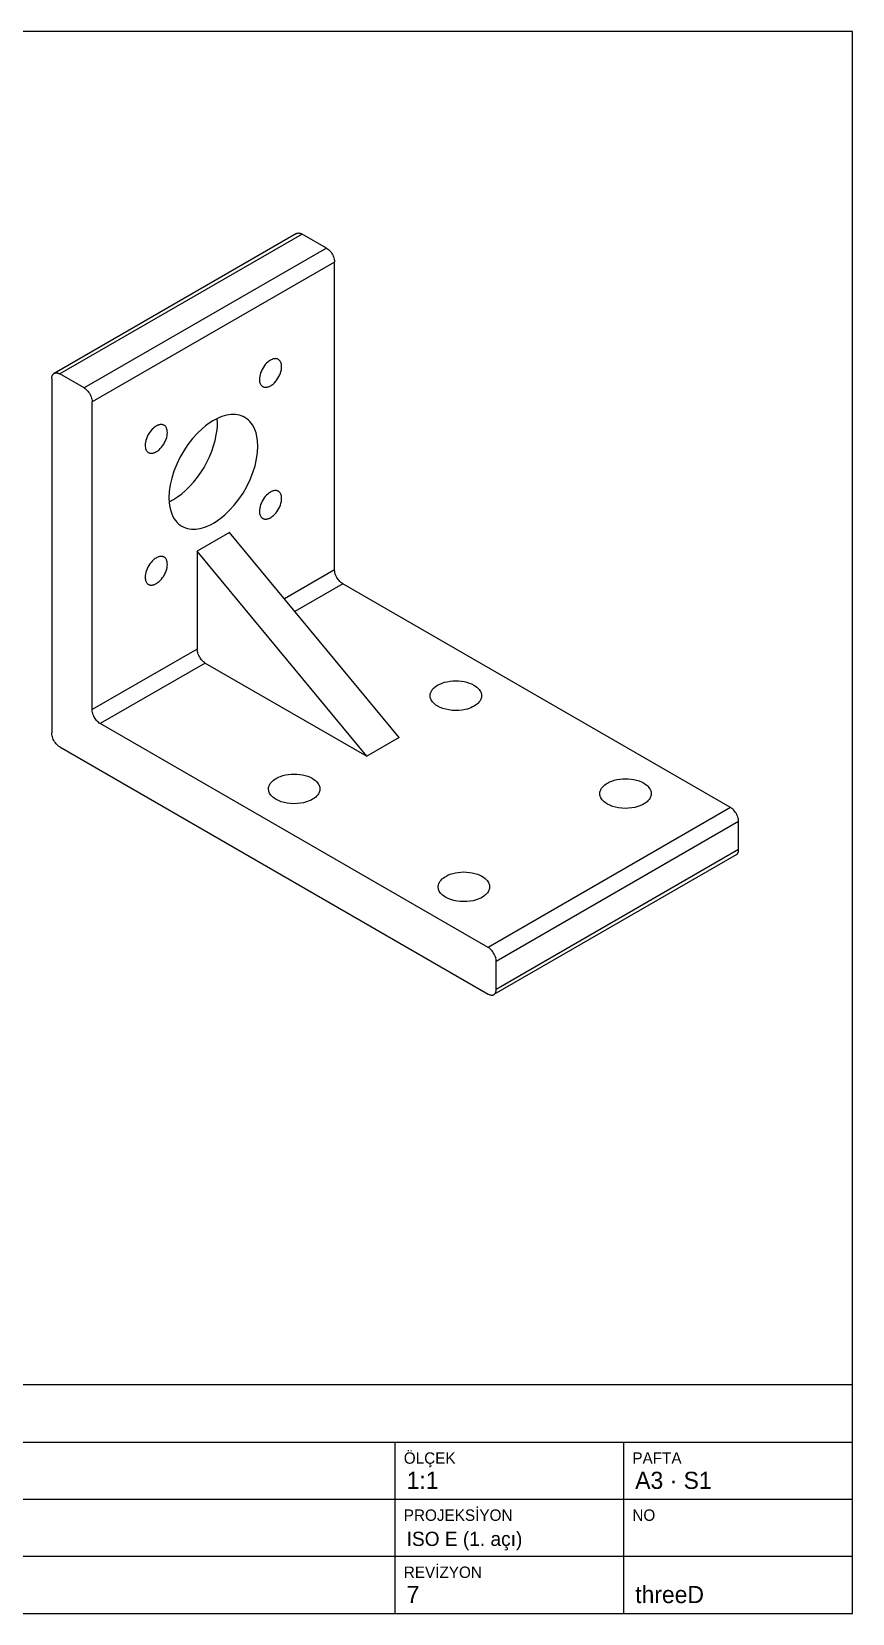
# Model space of a CAD drawing. Header units: millimetres. Extents: x 10 to 410, y 10 to 287.
# Drawn here: x 266.4 to 410, y 10 to 287 of the extents above; entities that cross this region are included whole.
import ezdxf

# ---------------------------------------------------------------- set-up
doc = ezdxf.new("R2010")
doc.units = ezdxf.units.MM

msp = doc.modelspace()

# ---------------------------------------------------------------- linework, layer by layer
at = {"layer": 'CERCEVE', "linetype": 'CONTINUOUS'}
for p, q in [((410, 287), (10, 287)), ((410, 10), (410, 287)), ((410, 50), (230, 50)), ((410, 10), (410, 50)), ((10, 10), (410, 10)), ((230, 10), (410, 10))]:
    msp.add_line(p, q, dxfattribs=at)
at = {"layer": 'GORUNEN', "linetype": 'CONTINUOUS'}
for p, q in [((312.7365, 251.6435), (270.3101, 227.1486)), ((312.7365, 251.6435), (312.7909, 251.6717)), ((312.7909, 251.6717), (312.848, 251.6949)), ((312.848, 251.6949), (312.9075, 251.7131)), ((312.9075, 251.7131), (312.9694, 251.7262)), ((312.9694, 251.7262), (313.0334, 251.7343)), ((313.0334, 251.7343), (313.0995, 251.7372)), ((313.0995, 251.7372), (313.1673, 251.735)), ((313.1673, 251.735), (313.2367, 251.7277)), ((313.2367, 251.7277), (313.3075, 251.7152)), ((313.3075, 251.7152), (313.3795, 251.6977)), ((313.3795, 251.6977), (313.4525, 251.6752)), ((313.4525, 251.6752), (313.5263, 251.6477)), ((313.5263, 251.6477), (313.6311, 251.6008)), ((313.6311, 251.6008), (313.7365, 251.5445)), ((317.9792, 249.095), (313.7365, 251.5445)), ((317.9792, 249.095), (318.1454, 248.9877)), ((318.1454, 248.9877), (318.3093, 248.8593)), ((318.3093, 248.8593), (318.4687, 248.7114)), ((318.4687, 248.7114), (318.6212, 248.5463)), ((318.6212, 248.5463), (318.7649, 248.3662)), ((318.7649, 248.3662), (318.8976, 248.1735)), ((318.8976, 248.1735), (319.0177, 247.9709)), ((319.0177, 247.9709), (319.1233, 247.7613)), ((319.1233, 247.7613), (319.2131, 247.5475)), ((319.2131, 247.5475), (319.2857, 247.3326)), ((319.2857, 247.3326), (319.3403, 247.1194)), ((319.3403, 247.1194), (319.376, 246.911)), ((319.376, 246.911), (319.389, 246.7761)), ((319.389, 246.7761), (319.3934, 246.6455)), ((319.3934, 192.7567), (319.3934, 246.6455)), ((270.279, 227.1295), (270.3101, 227.1486)), ((270.3101, 227.1486), (270.3645, 227.1768)), ((270.3645, 227.1768), (270.4216, 227.2)), ((270.4216, 227.2), (270.4811, 227.2182)), ((270.4811, 227.2182), (270.543, 227.2313)), ((270.543, 227.2313), (270.607, 227.2394)), ((270.607, 227.2394), (270.6731, 227.2423)), ((270.6731, 227.2423), (270.7408, 227.2401)), ((270.7408, 227.2401), (270.8102, 227.2328)), ((270.8102, 227.2328), (270.8811, 227.2203)), ((270.8811, 227.2203), (270.9531, 227.2028)), ((270.9531, 227.2028), (271.0261, 227.1803)), ((271.0261, 227.1803), (271.0999, 227.1528)), ((271.0999, 227.1528), (271.2047, 227.1059)), ((306.4511, 227.2542), (306.3557, 226.95)), ((306.5719, 227.5579), (306.4511, 227.2542)), ((306.7163, 227.8567), (306.5719, 227.5579)), ((306.8823, 228.1461), (306.7163, 227.8567)), ((307.0673, 228.4219), (306.8823, 228.1461)), ((307.2687, 228.68), (307.0673, 228.4219)), ((307.4835, 228.9167), (307.2687, 228.68)), ((307.6832, 229.1062), (307.4835, 228.9167)), ((307.8368, 229.234), (307.6832, 229.1062)), ((307.9926, 229.3487), (307.8368, 229.234)), ((308.1497, 229.4494), (307.9926, 229.3487)), ((308.307, 229.5356), (308.1497, 229.4494)), ((308.4461, 229.5995), (308.307, 229.5356)), ((308.5496, 229.6393), (308.4461, 229.5995)), ((308.652, 229.6721), (308.5496, 229.6393)), ((308.753, 229.6978), (308.652, 229.6721)), ((308.8524, 229.7163), (308.753, 229.6978)), ((308.9498, 229.7275), (308.8524, 229.7163)), ((309.0449, 229.7314), (308.9498, 229.7275)), ((309.1375, 229.728), (309.0449, 229.7314)), ((309.2274, 229.7174), (309.1375, 229.728)), ((309.3141, 229.6994), (309.2274, 229.7174)), ((309.3976, 229.6743), (309.3141, 229.6994)), ((309.4775, 229.642), (309.3976, 229.6743)), ((309.5537, 229.6026), (309.4775, 229.642)), ((309.5964, 229.5763), (309.5537, 229.6026)), ((309.6378, 229.5477), (309.5964, 229.5763)), ((309.7079, 229.4909), (309.6378, 229.5477)), ((309.7731, 229.4269), (309.7079, 229.4909)), ((309.8332, 229.356), (309.7731, 229.4269)), ((309.7855, 226.8841), (309.9063, 227.1879)), ((309.8882, 229.2782), (309.8332, 229.356)), ((309.9428, 229.1841), (309.8882, 229.2782)), ((309.9063, 227.1879), (310.0017, 227.4921)), ((309.9954, 229.0706), (309.9428, 229.1841)), ((310.0435, 228.934), (309.9954, 229.0706)), ((310.0017, 227.4921), (310.0702, 227.7923)), ((310.0839, 228.7703), (310.0435, 228.934)), ((310.0702, 227.7923), (310.1099, 228.0738)), ((310.1123, 228.575), (310.0839, 228.7703)), ((310.1099, 228.0738), (310.1232, 228.3437)), ((310.1232, 228.3437), (310.1123, 228.575)), ((269.8959, 226.2331), (269.9039, 226.4013)), ((269.8959, 226.2331), (269.8959, 164.1793)), ((269.9039, 226.4013), (269.9245, 226.5433)), ((269.9245, 226.5433), (269.9539, 226.6624)), ((269.9539, 226.6624), (269.9889, 226.7617)), ((269.9889, 226.7617), (270.0272, 226.8443)), ((270.0272, 226.8443), (270.0669, 226.9127)), ((270.0669, 226.9127), (270.1068, 226.9692)), ((270.1068, 226.9692), (270.1506, 227.0209)), ((270.1506, 227.0209), (270.198, 227.0674)), ((270.198, 227.0674), (270.249, 227.1087)), ((270.249, 227.1087), (270.279, 227.1295)), ((271.2047, 227.1059), (271.3101, 227.0496)), ((275.5528, 224.6001), (271.3101, 227.0496)), ((275.5528, 224.6001), (275.719, 224.4928)), ((275.719, 224.4928), (275.8829, 224.3644)), ((306.2465, 226.358), (306.2342, 226.0789)), ((306.2342, 226.0789), (306.2453, 225.8649)), ((306.2453, 225.8649), (306.2722, 225.6785)), ((306.2872, 226.6498), (306.2465, 226.358)), ((306.2722, 225.6785), (306.3099, 225.5215)), ((306.3557, 226.95), (306.2872, 226.6498)), ((306.3099, 225.5215), (306.3546, 225.39)), ((306.3546, 225.39), (306.4091, 225.2685)), ((306.4091, 225.2685), (306.4665, 225.1681)), ((306.4665, 225.1681), (306.5246, 225.0855)), ((306.5246, 225.0855), (306.5886, 225.0105)), ((306.5886, 225.0105), (306.6582, 224.9435)), ((306.6582, 224.9435), (306.7256, 224.89)), ((306.7256, 224.89), (306.764, 224.8637)), ((306.764, 224.8637), (306.8037, 224.8395)), ((306.8037, 224.8395), (306.8798, 224.8001)), ((306.8798, 224.8001), (306.9598, 224.7678)), ((306.9598, 224.7678), (307.0432, 224.7427)), ((307.0432, 224.7427), (307.13, 224.7247)), ((307.13, 224.7247), (307.2198, 224.714)), ((307.2198, 224.714), (307.3125, 224.7106)), ((307.3125, 224.7106), (307.4076, 224.7146)), ((307.4076, 224.7146), (307.505, 224.7258)), ((307.505, 224.7258), (307.6043, 224.7443)), ((307.6043, 224.7443), (307.7054, 224.7699)), ((307.7054, 224.7699), (307.8078, 224.8027)), ((307.8078, 224.8027), (307.9112, 224.8426)), ((307.9112, 224.8426), (308.0504, 224.9065)), ((308.0504, 224.9065), (308.2076, 224.9926)), ((308.2076, 224.9926), (308.3647, 225.0934)), ((308.3647, 225.0934), (308.5206, 225.2081)), ((308.5206, 225.2081), (308.6742, 225.3359)), ((308.6742, 225.3359), (308.8738, 225.5254)), ((308.8738, 225.5254), (309.0886, 225.762)), ((309.0886, 225.762), (309.29, 226.0202)), ((309.29, 226.0202), (309.4751, 226.296)), ((309.4751, 226.296), (309.6411, 226.5854)), ((309.6411, 226.5854), (309.7855, 226.8841)), ((275.8829, 224.3644), (276.0423, 224.2165)), ((276.0423, 224.2165), (276.1948, 224.0514)), ((276.1948, 224.0514), (276.3385, 223.8713)), ((276.3385, 223.8713), (276.4712, 223.6786)), ((276.4712, 223.6786), (276.5913, 223.476)), ((276.5913, 223.476), (276.6969, 223.2664)), ((276.6969, 223.2664), (276.7867, 223.0526)), ((276.7867, 223.0526), (276.8593, 222.8377)), ((276.8593, 222.8377), (276.9139, 222.6245)), ((276.9139, 222.6245), (276.9496, 222.4161)), ((276.9496, 222.4161), (276.9626, 222.2812)), ((276.9626, 222.2812), (276.967, 222.1506)), ((276.967, 168.2618), (276.967, 222.1506)), ((298.6935, 219.1614), (298.0644, 218.8167)), ((299.25, 219.4169), (298.6935, 219.1614)), ((298.8873, 218.4764), (298.8577, 219.2416)), ((299.6639, 219.5763), (299.25, 219.4169)), ((300.0735, 219.7076), (299.6639, 219.5763)), ((300.4775, 219.8103), (300.0735, 219.7076)), ((300.8749, 219.8842), (300.4775, 219.8103)), ((301.2645, 219.929), (300.8749, 219.8842)), ((301.645, 219.9447), (301.2645, 219.929)), ((302.0155, 219.9312), (301.645, 219.9447)), ((302.3749, 219.8884), (302.0155, 219.9312)), ((302.722, 219.8166), (302.3749, 219.8884)), ((303.0559, 219.716), (302.722, 219.8166)), ((303.3756, 219.5868), (303.0559, 219.716)), ((303.6802, 219.4294), (303.3756, 219.5868)), ((303.8512, 219.3243), (303.6802, 219.4294)), ((304.0166, 219.2099), (303.8512, 219.3243)), ((304.2969, 218.9827), (304.0166, 219.2099)), ((304.5578, 218.7268), (304.2969, 218.9827)), ((286.7193, 216.3114), (286.5749, 216.0127)), ((286.8853, 216.6009), (286.7193, 216.3114)), ((287.0704, 216.8766), (286.8853, 216.6009)), ((287.2718, 217.1348), (287.0704, 216.8766)), ((287.4866, 217.3714), (287.2718, 217.1348)), ((287.6862, 217.5609), (287.4866, 217.3714)), ((287.8398, 217.6888), (287.6862, 217.5609)), ((287.9957, 217.8034), (287.8398, 217.6888)), ((288.1528, 217.9042), (287.9957, 217.8034)), ((288.31, 217.9903), (288.1528, 217.9042)), ((288.4492, 218.0542), (288.31, 217.9903)), ((288.5526, 218.0941), (288.4492, 218.0542)), ((288.655, 218.1269), (288.5526, 218.0941)), ((288.756, 218.1526), (288.655, 218.1269)), ((288.8554, 218.171), (288.756, 218.1526)), ((288.9528, 218.1822), (288.8554, 218.171)), ((289.0479, 218.1862), (288.9528, 218.1822)), ((289.1405, 218.1828), (289.0479, 218.1862)), ((289.2304, 218.1721), (289.1405, 218.1828)), ((289.3172, 218.1541), (289.2304, 218.1721)), ((289.4006, 218.129), (289.3172, 218.1541)), ((289.4806, 218.0967), (289.4006, 218.129)), ((289.5567, 218.0573), (289.4806, 218.0967)), ((289.5995, 218.0311), (289.5567, 218.0573)), ((289.6408, 218.0025), (289.5995, 218.0311)), ((289.7109, 217.9457), (289.6408, 218.0025)), ((289.7761, 217.8817), (289.7109, 217.9457)), ((289.8363, 217.8107), (289.7761, 217.8817)), ((289.8912, 217.7329), (289.8363, 217.8107)), ((289.9458, 217.6389), (289.8912, 217.7329)), ((289.9984, 217.5254), (289.9458, 217.6389)), ((290.0465, 217.3888), (289.9984, 217.5254)), ((290.0047, 215.9468), (290.0732, 216.247)), ((290.0869, 217.225), (290.0465, 217.3888)), ((290.0732, 216.247), (290.1129, 216.5286)), ((290.1153, 217.0298), (290.0869, 217.225)), ((290.1129, 216.5286), (290.1262, 216.7985)), ((290.1262, 216.7985), (290.1153, 217.0298)), ((295.3996, 216.6857), (294.5404, 215.7391)), ((296.1981, 217.4437), (295.3996, 216.6857)), ((296.8126, 217.9551), (296.1981, 217.4437)), ((297.436, 218.4138), (296.8126, 217.9551)), ((298.0644, 218.8167), (297.436, 218.4138)), ((298.4932, 215.4264), (298.6928, 216.3684)), ((298.6928, 216.3684), (298.8232, 217.2886)), ((298.8232, 217.2886), (298.8713, 217.8905)), ((298.8713, 217.8905), (298.8873, 218.4764)), ((304.7984, 218.4428), (304.5578, 218.7268)), ((305.0181, 218.1317), (304.7984, 218.4428)), ((305.2366, 217.7555), (305.0181, 218.1317)), ((305.447, 217.3015), (305.2366, 217.7555)), ((305.6395, 216.7551), (305.447, 217.3015)), ((305.8011, 216.1002), (305.6395, 216.7551)), ((305.9147, 215.3192), (305.8011, 216.1002)), ((286.2495, 214.8127), (286.2372, 214.5336)), ((286.2372, 214.5336), (286.2483, 214.3197)), ((286.2483, 214.3197), (286.2752, 214.1332)), ((286.2902, 215.1045), (286.2495, 214.8127)), ((286.2752, 214.1332), (286.3129, 213.9763)), ((286.3587, 215.4047), (286.2902, 215.1045)), ((286.3129, 213.9763), (286.3576, 213.8448)), ((286.3576, 213.8448), (286.4122, 213.7232)), ((286.4541, 215.709), (286.3587, 215.4047)), ((286.4122, 213.7232), (286.4695, 213.6229)), ((286.5749, 216.0127), (286.4541, 215.709)), ((286.4695, 213.6229), (286.5276, 213.5403)), ((286.5276, 213.5403), (286.5916, 213.4653)), ((286.5916, 213.4653), (286.6613, 213.3982)), ((286.6613, 213.3982), (286.7286, 213.3447)), ((286.7286, 213.3447), (286.767, 213.3185)), ((286.767, 213.3185), (286.8067, 213.2942)), ((286.8067, 213.2942), (286.8829, 213.2549)), ((287.8108, 213.2575), (287.9143, 213.2973)), ((287.9143, 213.2973), (288.0534, 213.3612)), ((288.0534, 213.3612), (288.2107, 213.4474)), ((288.2107, 213.4474), (288.3677, 213.5481)), ((288.3677, 213.5481), (288.5236, 213.6628)), ((288.5236, 213.6628), (288.6772, 213.7906)), ((288.6772, 213.7906), (288.8769, 213.9801)), ((288.8769, 213.9801), (289.0917, 214.2168)), ((289.0917, 214.2168), (289.2931, 214.4749)), ((289.2931, 214.4749), (289.4781, 214.7507)), ((289.4781, 214.7507), (289.6441, 215.0401)), ((289.6441, 215.0401), (289.7885, 215.3389)), ((289.7885, 215.3389), (289.9093, 215.6426)), ((289.9093, 215.6426), (290.0047, 215.9468)), ((292.9946, 213.6035), (292.3307, 212.4458)), ((293.7348, 214.7066), (292.9946, 213.6035)), ((294.5404, 215.7391), (293.7348, 214.7066)), ((297.5002, 212.5564), (297.8942, 213.5117)), ((297.8942, 213.5117), (298.2262, 214.4713)), ((298.2262, 214.4713), (298.4932, 215.4264)), ((305.7462, 212.1882), (305.9052, 213.3144)), ((305.9052, 213.3144), (305.9584, 214.3939)), ((305.9584, 214.3939), (305.9147, 215.3192)), ((286.8829, 213.2549), (286.9628, 213.2226)), ((286.9628, 213.2226), (287.0463, 213.1974)), ((287.0463, 213.1974), (287.133, 213.1795)), ((287.133, 213.1795), (287.2229, 213.1688)), ((287.2229, 213.1688), (287.3155, 213.1654)), ((287.3155, 213.1654), (287.4106, 213.1693)), ((287.4106, 213.1693), (287.508, 213.1805)), ((287.508, 213.1805), (287.6074, 213.199)), ((287.6074, 213.199), (287.7084, 213.2247)), ((287.7084, 213.2247), (287.8108, 213.2575)), ((291.7529, 211.2508), (291.2698, 210.0359)), ((292.3307, 212.4458), (291.7529, 211.2508)), ((295.9852, 209.8032), (296.5413, 210.6937)), ((296.5413, 210.6937), (297.0479, 211.6143)), ((297.0479, 211.6143), (297.5002, 212.5564)), ((305.0906, 209.7704), (305.4721, 210.9873)), ((305.4721, 210.9873), (305.7462, 212.1882)), ((290.8883, 208.819), (290.6141, 207.6181)), ((291.2698, 210.0359), (290.8883, 208.819)), ((294.0718, 207.3917), (294.7447, 208.1447)), ((294.7447, 208.1447), (295.3845, 208.951)), ((295.3845, 208.951), (295.9852, 209.8032)), ((304.0297, 207.3605), (304.6074, 208.5555)), ((304.6074, 208.5555), (305.0906, 209.7704)), ((290.4514, 206.4509), (290.4023, 205.3344)), ((290.4023, 205.3344), (290.4465, 204.4787)), ((290.4316, 204.6471), (291.1743, 205.0421)), ((290.6141, 207.6181), (290.4514, 206.4509)), ((291.1743, 205.0421), (291.9164, 205.5187)), ((291.9164, 205.5187), (292.6511, 206.0727)), ((292.6511, 206.0727), (293.3718, 206.6989)), ((293.3718, 206.6989), (294.0718, 207.3917)), ((301.82, 204.0672), (302.6256, 205.0997)), ((302.6256, 205.0997), (303.3658, 206.2028)), ((303.3658, 206.2028), (304.0297, 207.3605)), ((306.8823, 205.0556), (306.7163, 204.7662)), ((307.0673, 205.3314), (306.8823, 205.0556)), ((307.2687, 205.5895), (307.0673, 205.3314)), ((307.4835, 205.8262), (307.2687, 205.5895)), ((307.6832, 206.0157), (307.4835, 205.8262)), ((307.8368, 206.1435), (307.6832, 206.0157)), ((307.9926, 206.2582), (307.8368, 206.1435)), ((308.1497, 206.3589), (307.9926, 206.2582)), ((308.307, 206.4451), (308.1497, 206.3589)), ((308.4461, 206.509), (308.307, 206.4451)), ((308.5496, 206.5488), (308.4461, 206.509)), ((308.652, 206.5816), (308.5496, 206.5488)), ((308.753, 206.6073), (308.652, 206.5816)), ((308.8524, 206.6258), (308.753, 206.6073)), ((308.9498, 206.637), (308.8524, 206.6258)), ((309.0449, 206.6409), (308.9498, 206.637)), ((309.1375, 206.6375), (309.0449, 206.6409)), ((309.2274, 206.6268), (309.1375, 206.6375)), ((309.3141, 206.6089), (309.2274, 206.6268)), ((309.3976, 206.5837), (309.3141, 206.6089)), ((309.4775, 206.5514), (309.3976, 206.5837)), ((309.5537, 206.5121), (309.4775, 206.5514)), ((309.5964, 206.4858), (309.5537, 206.5121)), ((309.6378, 206.4572), (309.5964, 206.4858)), ((309.7079, 206.4004), (309.6378, 206.4572)), ((309.7731, 206.3364), (309.7079, 206.4004)), ((309.8332, 206.2654), (309.7731, 206.3364)), ((309.8882, 206.1877), (309.8332, 206.2654)), ((309.9428, 206.0936), (309.8882, 206.1877)), ((309.9954, 205.9801), (309.9428, 206.0936)), ((310.0435, 205.8435), (309.9954, 205.9801)), ((310.0839, 205.6798), (310.0435, 205.8435)), ((310.0702, 204.7018), (310.1099, 204.9833)), ((310.1123, 205.4845), (310.0839, 205.6798)), ((310.1099, 204.9833), (310.1232, 205.2532)), ((310.1232, 205.2532), (310.1123, 205.4845)), ((290.4465, 204.4787), (290.5541, 203.7328)), ((290.5541, 203.7328), (290.705, 203.1051)), ((290.705, 203.1051), (290.8837, 202.5791)), ((290.8837, 202.5791), (291.102, 202.0928)), ((299.5478, 201.8512), (300.1623, 202.3626)), ((300.1623, 202.3626), (300.9608, 203.1206)), ((300.9608, 203.1206), (301.82, 204.0672)), ((306.2465, 203.2674), (306.2342, 202.9883)), ((306.2342, 202.9883), (306.2453, 202.7744)), ((306.2453, 202.7744), (306.2722, 202.5879)), ((306.2872, 203.5593), (306.2465, 203.2674)), ((306.2722, 202.5879), (306.3099, 202.431)), ((306.3557, 203.8595), (306.2872, 203.5593)), ((306.3099, 202.431), (306.3546, 202.2995)), ((306.3546, 202.2995), (306.4091, 202.1779)), ((306.4511, 204.1637), (306.3557, 203.8595)), ((306.5719, 204.4674), (306.4511, 204.1637)), ((306.7163, 204.7662), (306.5719, 204.4674)), ((308.5206, 202.1175), (308.6742, 202.2454)), ((308.6742, 202.2454), (308.8738, 202.4349)), ((308.8738, 202.4349), (309.0886, 202.6715)), ((309.0886, 202.6715), (309.29, 202.9296)), ((309.29, 202.9296), (309.4751, 203.2054)), ((309.4751, 203.2054), (309.6411, 203.4948)), ((309.6411, 203.4948), (309.7855, 203.7936)), ((309.7855, 203.7936), (309.9063, 204.0973)), ((309.9063, 204.0973), (310.0017, 204.4015)), ((310.0017, 204.4015), (310.0702, 204.7018)), ((291.102, 202.0928), (291.3315, 201.6915)), ((291.3315, 201.6915), (291.5638, 201.3611)), ((291.5638, 201.3611), (291.8198, 201.0612)), ((291.8198, 201.0612), (292.0984, 200.7928)), ((292.0984, 200.7928), (292.3677, 200.579)), ((292.3677, 200.579), (292.5215, 200.4739)), ((292.5215, 200.4739), (292.6802, 200.3769)), ((292.6802, 200.3769), (292.9848, 200.2195)), ((292.9848, 200.2195), (293.3045, 200.0903)), ((293.3045, 200.0903), (293.6384, 199.9897)), ((293.6384, 199.9897), (293.9855, 199.9179)), ((293.9855, 199.9179), (294.3449, 199.8751)), ((294.3449, 199.8751), (294.7153, 199.8616)), ((294.7153, 199.8616), (295.0959, 199.8773)), ((295.0959, 199.8773), (295.4855, 199.9221)), ((295.4855, 199.9221), (295.8829, 199.996)), ((295.8829, 199.996), (296.2869, 200.0987)), ((296.2869, 200.0987), (296.6965, 200.23)), ((296.6965, 200.23), (297.1104, 200.3894)), ((297.1104, 200.3894), (297.6669, 200.6449)), ((297.6669, 200.6449), (298.296, 200.9895)), ((298.296, 200.9895), (298.9243, 201.3925)), ((298.9243, 201.3925), (299.5478, 201.8512)), ((306.4091, 202.1779), (306.4665, 202.0776)), ((306.4665, 202.0776), (306.5246, 201.995)), ((306.5246, 201.995), (306.5886, 201.92)), ((306.5886, 201.92), (306.6582, 201.8529)), ((306.6582, 201.8529), (306.7256, 201.7995)), ((306.7256, 201.7995), (306.764, 201.7732)), ((306.764, 201.7732), (306.8037, 201.7489)), ((306.8037, 201.7489), (306.8798, 201.7096)), ((306.8798, 201.7096), (306.9598, 201.6773)), ((306.9598, 201.6773), (307.0432, 201.6521)), ((307.0432, 201.6521), (307.13, 201.6342)), ((307.13, 201.6342), (307.2198, 201.6235)), ((307.2198, 201.6235), (307.3125, 201.6201)), ((307.3125, 201.6201), (307.4076, 201.624)), ((307.4076, 201.624), (307.505, 201.6353)), ((307.505, 201.6353), (307.6043, 201.6537)), ((307.6043, 201.6537), (307.7054, 201.6794)), ((307.7054, 201.6794), (307.8078, 201.7122)), ((307.8078, 201.7122), (307.9112, 201.7521)), ((307.9112, 201.7521), (308.0504, 201.816)), ((308.0504, 201.816), (308.2076, 201.9021)), ((308.2076, 201.9021), (308.3647, 202.0029)), ((308.3647, 202.0029), (308.5206, 202.1175)), ((301.0086, 199.2887), (295.3518, 196.0227)), ((330.7071, 163.3628), (301.0086, 199.2887)), ((287.2718, 194.0442), (287.0704, 193.7861)), ((287.4866, 194.2809), (287.2718, 194.0442)), ((287.6862, 194.4704), (287.4866, 194.2809)), ((287.8398, 194.5982), (287.6862, 194.4704)), ((287.9957, 194.7129), (287.8398, 194.5982)), ((288.1528, 194.8137), (287.9957, 194.7129)), ((288.31, 194.8998), (288.1528, 194.8137)), ((288.4492, 194.9637), (288.31, 194.8998)), ((288.5526, 195.0035), (288.4492, 194.9637)), ((288.655, 195.0364), (288.5526, 195.0035)), ((288.756, 195.062), (288.655, 195.0364)), ((288.8554, 195.0805), (288.756, 195.062)), ((288.9528, 195.0917), (288.8554, 195.0805)), ((289.0479, 195.0956), (288.9528, 195.0917)), ((289.1405, 195.0923), (289.0479, 195.0956)), ((289.2304, 195.0816), (289.1405, 195.0923)), ((289.3172, 195.0636), (289.2304, 195.0816)), ((289.4006, 195.0385), (289.3172, 195.0636)), ((289.4806, 195.0062), (289.4006, 195.0385)), ((289.5567, 194.9668), (289.4806, 195.0062)), ((289.5995, 194.9406), (289.5567, 194.9668)), ((289.6408, 194.9119), (289.5995, 194.9406)), ((289.7109, 194.8551), (289.6408, 194.9119)), ((289.7761, 194.7912), (289.7109, 194.8551)), ((289.8363, 194.7202), (289.7761, 194.7912)), ((289.8912, 194.6424), (289.8363, 194.7202)), ((289.9458, 194.5483), (289.8912, 194.6424)), ((289.9984, 194.4348), (289.9458, 194.5483)), ((290.0465, 194.2982), (289.9984, 194.4348)), ((290.0869, 194.1345), (290.0465, 194.2982)), ((290.1153, 193.9393), (290.0869, 194.1345)), ((290.1262, 193.7079), (290.1153, 193.9393)), ((295.3518, 196.0227), (295.3518, 178.8763)), ((325.0503, 160.0969), (295.3518, 196.0227)), ((286.2495, 191.7222), (286.2372, 191.4431)), ((286.2372, 191.4431), (286.2483, 191.2291)), ((286.2483, 191.2291), (286.2752, 191.0427)), ((286.2902, 192.014), (286.2495, 191.7222)), ((286.3587, 192.3142), (286.2902, 192.014)), ((286.4541, 192.6184), (286.3587, 192.3142)), ((286.5749, 192.9222), (286.4541, 192.6184)), ((286.7193, 193.2209), (286.5749, 192.9222)), ((286.8853, 193.5103), (286.7193, 193.2209)), ((287.0704, 193.7861), (286.8853, 193.5103)), ((289.0917, 191.1263), (289.2931, 191.3844)), ((289.2931, 191.3844), (289.4781, 191.6602)), ((289.4781, 191.6602), (289.6441, 191.9496)), ((289.6441, 191.9496), (289.7885, 192.2483)), ((289.7885, 192.2483), (289.9093, 192.5521)), ((289.9093, 192.5521), (290.0047, 192.8563)), ((290.0047, 192.8563), (290.0732, 193.1565)), ((290.0732, 193.1565), (290.1129, 193.4381)), ((290.1129, 193.4381), (290.1262, 193.7079)), ((319.3978, 192.6261), (319.3934, 192.7567)), ((319.4108, 192.4912), (319.3978, 192.6261)), ((319.4465, 192.2828), (319.4108, 192.4912)), ((319.501, 192.0696), (319.4465, 192.2828)), ((319.5737, 191.8547), (319.501, 192.0696)), ((319.6635, 191.6409), (319.5737, 191.8547)), ((319.7691, 191.4313), (319.6635, 191.6409)), ((319.8892, 191.2288), (319.7691, 191.4313)), ((320.0219, 191.0361), (319.8892, 191.2288)), ((286.2752, 191.0427), (286.3129, 190.8857)), ((286.3129, 190.8857), (286.3576, 190.7542)), ((286.3576, 190.7542), (286.4122, 190.6327)), ((286.4122, 190.6327), (286.4695, 190.5323)), ((286.4695, 190.5323), (286.5276, 190.4497)), ((286.5276, 190.4497), (286.5916, 190.3748)), ((286.5916, 190.3748), (286.6613, 190.3077)), ((286.6613, 190.3077), (286.7286, 190.2542)), ((286.7286, 190.2542), (286.767, 190.2279)), ((286.767, 190.2279), (286.8067, 190.2037)), ((286.8067, 190.2037), (286.8829, 190.1643)), ((286.8829, 190.1643), (286.9628, 190.132)), ((286.9628, 190.132), (287.0463, 190.1069)), ((287.0463, 190.1069), (287.133, 190.0889)), ((287.133, 190.0889), (287.2229, 190.0783)), ((287.2229, 190.0783), (287.3155, 190.0749)), ((287.3155, 190.0749), (287.4106, 190.0788)), ((287.4106, 190.0788), (287.508, 190.09)), ((287.508, 190.09), (287.6074, 190.1085)), ((287.6074, 190.1085), (287.7084, 190.1341)), ((287.7084, 190.1341), (287.8108, 190.167)), ((287.8108, 190.167), (287.9143, 190.2068)), ((287.9143, 190.2068), (288.0534, 190.2707)), ((288.0534, 190.2707), (288.2107, 190.3569)), ((288.2107, 190.3569), (288.3677, 190.4576)), ((288.3677, 190.4576), (288.5236, 190.5723)), ((288.5236, 190.5723), (288.6772, 190.7001)), ((288.6772, 190.7001), (288.8769, 190.8896)), ((288.8769, 190.8896), (289.0917, 191.1263)), ((320.1656, 190.8559), (320.0219, 191.0361)), ((320.3181, 190.6908), (320.1656, 190.8559)), ((320.4775, 190.543), (320.3181, 190.6908)), ((320.6414, 190.4145), (320.4775, 190.543)), ((320.8076, 190.3072), (320.6414, 190.4145)), ((388.6899, 151.1154), (320.8076, 190.3072)), ((295.3561, 178.7456), (295.3518, 178.8763)), ((295.3692, 178.6108), (295.3561, 178.7456)), ((295.4049, 178.4024), (295.3692, 178.6108)), ((295.4594, 178.1892), (295.4049, 178.4024)), ((295.5321, 177.9743), (295.4594, 178.1892)), ((295.6219, 177.7605), (295.5321, 177.9743)), ((295.7275, 177.5509), (295.6219, 177.7605)), ((295.8475, 177.3483), (295.7275, 177.5509)), ((295.9803, 177.1556), (295.8475, 177.3483)), ((296.1239, 176.9755), (295.9803, 177.1556)), ((296.2765, 176.8103), (296.1239, 176.9755)), ((296.4358, 176.6625), (296.2765, 176.8103)), ((296.5998, 176.5341), (296.4358, 176.6625)), ((296.766, 176.4268), (296.5998, 176.5341)), ((296.766, 176.4268), (325.0503, 160.0969)), ((336.4129, 171.6535), (336.5053, 171.7805)), ((336.5053, 171.7805), (336.6092, 171.9044)), ((336.6092, 171.9044), (336.7243, 172.025)), ((336.7243, 172.025), (336.8503, 172.142)), ((336.8503, 172.142), (336.9869, 172.2549)), ((336.9869, 172.2549), (337.1963, 172.4064)), ((337.1963, 172.4064), (337.4246, 172.5484)), ((337.4246, 172.5484), (337.7983, 172.7414)), ((337.7983, 172.7414), (338.2068, 172.9091)), ((338.2068, 172.9091), (338.6451, 173.0496)), ((338.6451, 173.0496), (339.1078, 173.161)), ((339.1078, 173.161), (339.589, 173.2421)), ((339.589, 173.2421), (340.0829, 173.2917)), ((340.0829, 173.2917), (340.5833, 173.3094)), ((340.5833, 173.3094), (341.0839, 173.2947)), ((341.0839, 173.2947), (341.5787, 173.248)), ((341.5787, 173.248), (342.0613, 173.1699)), ((342.0613, 173.1699), (342.526, 173.0612)), ((342.526, 173.0612), (342.9668, 172.9234)), ((342.9668, 172.9234), (343.3783, 172.7581)), ((343.3783, 172.7581), (343.7554, 172.5674)), ((343.7554, 172.5674), (344.0615, 172.376)), ((344.0615, 172.376), (344.3074, 172.1894)), ((344.3074, 172.1894), (344.5231, 171.9907)), ((344.5231, 171.9907), (344.6901, 171.803)), ((344.6901, 171.803), (344.8173, 171.6278)), ((336.1066, 170.7113), (336.1129, 170.849)), ((336.1087, 170.6323), (336.1066, 170.7113)), ((336.1149, 170.5533), (336.1087, 170.6323)), ((336.1129, 170.849), (336.1319, 170.9863)), ((336.1373, 170.4083), (336.1149, 170.5533)), ((336.1319, 170.9863), (336.1634, 171.1228)), ((336.1737, 170.2643), (336.1373, 170.4083)), ((336.1634, 171.1228), (336.2074, 171.2581)), ((336.224, 170.1216), (336.1737, 170.2643)), ((336.2074, 171.2581), (336.2638, 171.392)), ((336.2961, 169.9653), (336.224, 170.1216)), ((336.2638, 171.392), (336.3323, 171.5239)), ((336.3957, 169.7951), (336.2961, 169.9653)), ((336.3323, 171.5239), (336.4129, 171.6535)), ((336.5155, 169.6292), (336.3957, 169.7951)), ((336.6715, 169.451), (336.5155, 169.6292)), ((336.872, 169.2618), (336.6715, 169.451)), ((337.1267, 169.064), (336.872, 169.2618)), ((337.4463, 168.8617), (337.1267, 169.064)), ((344.065, 169.049), (343.8328, 168.9001)), ((344.2257, 169.1673), (344.065, 169.049)), ((344.3743, 169.2907), (344.2257, 169.1673)), ((344.5102, 169.4188), (344.3743, 169.2907)), ((344.6331, 169.5513), (344.5102, 169.4188)), ((344.7426, 169.6877), (344.6331, 169.5513)), ((344.8382, 169.8274), (344.7426, 169.6877)), ((344.8173, 171.6278), (344.9126, 171.4659)), ((344.9196, 169.9702), (344.8382, 169.8274)), ((344.9126, 171.4659), (344.9824, 171.3174)), ((344.9866, 170.1154), (344.9196, 169.9702)), ((344.9824, 171.3174), (345.0369, 171.1668)), ((345.039, 170.2626), (344.9866, 170.1154)), ((345.0369, 171.1668), (345.0758, 171.0146)), ((345.0765, 170.4114), (345.039, 170.2626)), ((345.0758, 171.0146), (345.0975, 170.8767)), ((345.0991, 170.5611), (345.0765, 170.4114)), ((345.0975, 170.8767), (345.1043, 170.794)), ((345.1066, 170.7113), (345.0991, 170.5611)), ((345.1043, 170.794), (345.1066, 170.7113)), ((276.9714, 168.1312), (276.967, 168.2618)), ((276.9844, 167.9963), (276.9714, 168.1312)), ((277.0201, 167.7879), (276.9844, 167.9963)), ((277.0746, 167.5747), (277.0201, 167.7879)), ((277.1473, 167.3598), (277.0746, 167.5747)), ((277.2371, 167.146), (277.1473, 167.3598)), ((277.3427, 166.9364), (277.2371, 167.146)), ((277.4627, 166.7339), (277.3427, 166.9364)), ((277.5955, 166.5412), (277.4627, 166.7339)), ((277.7392, 166.361), (277.5955, 166.5412)), ((277.8917, 166.1959), (277.7392, 166.361)), ((337.8425, 168.6611), (337.4463, 168.8617)), ((338.3268, 168.4713), (337.8425, 168.6611)), ((338.8497, 168.3194), (338.3268, 168.4713)), ((339.4023, 168.208), (338.8497, 168.3194)), ((339.9753, 168.1389), (339.4023, 168.208)), ((340.559, 168.1134), (339.9753, 168.1389)), ((341.1435, 168.1318), (340.559, 168.1134)), ((341.7189, 168.1939), (341.1435, 168.1318)), ((342.2149, 168.2848), (341.7189, 168.1939)), ((342.5731, 168.3744), (342.2149, 168.2848)), ((342.9165, 168.4816), (342.5731, 168.3744)), ((343.2426, 168.6056), (342.9165, 168.4816)), ((343.5488, 168.7455), (343.2426, 168.6056)), ((343.8328, 168.9001), (343.5488, 168.7455)), ((269.9003, 164.0487), (269.8959, 164.1793)), ((269.9133, 163.9138), (269.9003, 164.0487)), ((269.949, 163.7054), (269.9133, 163.9138)), ((270.0036, 163.4923), (269.949, 163.7054)), ((270.0762, 163.2773), (270.0036, 163.4923)), ((278.0511, 166.0481), (277.8917, 166.1959)), ((278.215, 165.9196), (278.0511, 166.0481)), ((278.3812, 165.8123), (278.215, 165.9196)), ((346.2635, 126.6205), (278.3812, 165.8123)), ((270.166, 163.0636), (270.0762, 163.2773)), ((270.2716, 162.8539), (270.166, 163.0636)), ((270.3917, 162.6514), (270.2716, 162.8539)), ((270.5244, 162.4587), (270.3917, 162.6514)), ((270.6681, 162.2785), (270.5244, 162.4587)), ((270.8207, 162.1134), (270.6681, 162.2785)), ((270.98, 161.9656), (270.8207, 162.1134)), ((271.1439, 161.8371), (270.98, 161.9656)), ((271.3101, 161.7298), (271.1439, 161.8371)), ((271.3101, 161.7298), (346.2635, 118.4555)), ((330.7071, 163.3628), (325.0503, 160.0969)), ((307.9795, 155.062), (308.0481, 155.1939)), ((308.0481, 155.1939), (308.1287, 155.3235)), ((308.1287, 155.3235), (308.221, 155.4505)), ((308.221, 155.4505), (308.3249, 155.5745)), ((308.3249, 155.5745), (308.44, 155.6951)), ((308.44, 155.6951), (308.5661, 155.812)), ((308.5661, 155.812), (308.7026, 155.925)), ((308.7026, 155.925), (308.912, 156.0764)), ((308.912, 156.0764), (309.1403, 156.2185)), ((309.1403, 156.2185), (309.514, 156.4114)), ((309.514, 156.4114), (309.9225, 156.5792)), ((309.9225, 156.5792), (310.3608, 156.7197)), ((310.3608, 156.7197), (310.8235, 156.8311)), ((310.8235, 156.8311), (311.3047, 156.9122)), ((311.3047, 156.9122), (311.7986, 156.9618)), ((311.7986, 156.9618), (312.299, 156.9794)), ((312.299, 156.9794), (312.7996, 156.9648)), ((312.7996, 156.9648), (313.2944, 156.9181)), ((313.2944, 156.9181), (313.7771, 156.84)), ((313.7771, 156.84), (314.2417, 156.7313)), ((314.2417, 156.7313), (314.6825, 156.5934)), ((314.6825, 156.5934), (315.094, 156.4282)), ((315.094, 156.4282), (315.4711, 156.2375)), ((315.4711, 156.2375), (315.7772, 156.0461)), ((315.7772, 156.0461), (316.0231, 155.8595)), ((316.0231, 155.8595), (316.2389, 155.6608)), ((316.2389, 155.6608), (316.4058, 155.473)), ((316.4058, 155.473), (316.533, 155.2979)), ((316.533, 155.2979), (316.6283, 155.136)), ((316.6283, 155.136), (316.6982, 154.9875)), ((366.6854, 155.1085), (366.8948, 155.2599)), ((366.8948, 155.2599), (367.1231, 155.402)), ((367.1231, 155.402), (367.4968, 155.5949)), ((367.4968, 155.5949), (367.9053, 155.7627)), ((367.9053, 155.7627), (368.3436, 155.9032)), ((368.3436, 155.9032), (368.8062, 156.0146)), ((368.8062, 156.0146), (369.2875, 156.0957)), ((369.2875, 156.0957), (369.7814, 156.1453)), ((369.7814, 156.1453), (370.2817, 156.1629)), ((370.2817, 156.1629), (370.7824, 156.1483)), ((370.7824, 156.1483), (371.2771, 156.1016)), ((371.2771, 156.1016), (371.7598, 156.0235)), ((371.7598, 156.0235), (372.2244, 155.9148)), ((372.2244, 155.9148), (372.6652, 155.7769)), ((372.6652, 155.7769), (373.0768, 155.6117)), ((373.0768, 155.6117), (373.4539, 155.421)), ((373.4539, 155.421), (373.76, 155.2296)), ((373.76, 155.2296), (374.0059, 155.043)), ((307.8223, 154.3814), (307.8287, 154.519)), ((307.8244, 154.3023), (307.8223, 154.3814)), ((307.8307, 154.2233), (307.8244, 154.3023)), ((307.8287, 154.519), (307.8476, 154.6563)), ((307.853, 154.0784), (307.8307, 154.2233)), ((307.8476, 154.6563), (307.8791, 154.7928)), ((307.8895, 153.9343), (307.853, 154.0784)), ((307.8791, 154.7928), (307.9231, 154.9282)), ((307.9398, 153.7917), (307.8895, 153.9343)), ((307.9231, 154.9282), (307.9795, 155.062)), ((308.0118, 153.6354), (307.9398, 153.7917)), ((308.1114, 153.4651), (308.0118, 153.6354)), ((308.2312, 153.2993), (308.1114, 153.4651)), ((308.3872, 153.1211), (308.2312, 153.2993)), ((308.5878, 152.9319), (308.3872, 153.1211)), ((308.8425, 152.7341), (308.5878, 152.9319)), ((309.1621, 152.5318), (308.8425, 152.7341)), ((309.5582, 152.3312), (309.1621, 152.5318)), ((315.2645, 152.4155), (314.9583, 152.2757)), ((315.5485, 152.5702), (315.2645, 152.4155)), ((315.7807, 152.7191), (315.5485, 152.5702)), ((315.9414, 152.8373), (315.7807, 152.7191)), ((316.09, 152.9607), (315.9414, 152.8373)), ((316.226, 153.0889), (316.09, 152.9607)), ((316.3489, 153.2214), (316.226, 153.0889)), ((316.4583, 153.3577), (316.3489, 153.2214)), ((316.5539, 153.4975), (316.4583, 153.3577)), ((316.6354, 153.6403), (316.5539, 153.4975)), ((316.7024, 153.7855), (316.6354, 153.6403)), ((316.6982, 154.9875), (316.7526, 154.8369)), ((316.7547, 153.9327), (316.7024, 153.7855)), ((316.7526, 154.8369), (316.7916, 154.6847)), ((316.7922, 154.0814), (316.7547, 153.9327)), ((316.7916, 154.6847), (316.8132, 154.5467)), ((316.8148, 154.2312), (316.7922, 154.0814)), ((316.8132, 154.5467), (316.82, 154.4641)), ((316.8223, 154.3814), (316.8148, 154.2312)), ((316.82, 154.4641), (316.8223, 154.3814)), ((365.8051, 153.5649), (365.8114, 153.7026)), ((365.8072, 153.4858), (365.8051, 153.5649)), ((365.8134, 153.4069), (365.8072, 153.4858)), ((365.8114, 153.7026), (365.8304, 153.8398)), ((365.8358, 153.2619), (365.8134, 153.4069)), ((365.8304, 153.8398), (365.8619, 153.9763)), ((365.8722, 153.1178), (365.8358, 153.2619)), ((365.8619, 153.9763), (365.9059, 154.1117)), ((365.9225, 152.9752), (365.8722, 153.1178)), ((365.9059, 154.1117), (365.9623, 154.2455)), ((365.9946, 152.8189), (365.9225, 152.9752)), ((365.9623, 154.2455), (366.0308, 154.3774)), ((366.0942, 152.6486), (365.9946, 152.8189)), ((366.0308, 154.3774), (366.1114, 154.5071)), ((366.214, 152.4828), (366.0942, 152.6486)), ((366.1114, 154.5071), (366.2038, 154.634)), ((366.2038, 154.634), (366.3077, 154.758)), ((366.37, 152.3046), (366.214, 152.4828)), ((366.3077, 154.758), (366.4228, 154.8786)), ((366.4228, 154.8786), (366.5488, 154.9955)), ((366.5488, 154.9955), (366.6854, 155.1085)), ((374.0059, 155.043), (374.2216, 154.8443)), ((374.3316, 152.4049), (374.2087, 152.2724)), ((374.2216, 154.8443), (374.3886, 154.6566)), ((374.4411, 152.5412), (374.3316, 152.4049)), ((374.3886, 154.6566), (374.5158, 154.4814)), ((374.5367, 152.681), (374.4411, 152.5412)), ((374.5158, 154.4814), (374.6111, 154.3195)), ((374.6181, 152.8238), (374.5367, 152.681)), ((374.6111, 154.3195), (374.6809, 154.171)), ((374.6851, 152.969), (374.6181, 152.8238)), ((374.6809, 154.171), (374.7354, 154.0204)), ((374.7375, 153.1162), (374.6851, 152.969)), ((374.7354, 154.0204), (374.7743, 153.8682)), ((374.775, 153.2649), (374.7375, 153.1162)), ((374.7743, 153.8682), (374.796, 153.7303)), ((374.7976, 153.4147), (374.775, 153.2649)), ((374.796, 153.7303), (374.8028, 153.6476)), ((374.8051, 153.5649), (374.7976, 153.4147)), ((374.8028, 153.6476), (374.8051, 153.5649)), ((310.0425, 152.1414), (309.5582, 152.3312)), ((310.5654, 151.9895), (310.0425, 152.1414)), ((311.1181, 151.8781), (310.5654, 151.9895)), ((311.6911, 151.809), (311.1181, 151.8781)), ((312.2748, 151.7834), (311.6911, 151.809)), ((312.8593, 151.8019), (312.2748, 151.7834)), ((313.4347, 151.8639), (312.8593, 151.8019)), ((313.9306, 151.9549), (313.4347, 151.8639)), ((314.2889, 152.0445), (313.9306, 151.9549)), ((314.6323, 152.1517), (314.2889, 152.0445)), ((314.9583, 152.2757), (314.6323, 152.1517)), ((366.5705, 152.1154), (366.37, 152.3046)), ((366.8252, 151.9176), (366.5705, 152.1154)), ((367.1448, 151.7153), (366.8252, 151.9176)), ((367.5409, 151.5147), (367.1448, 151.7153)), ((368.0253, 151.3249), (367.5409, 151.5147)), ((368.5482, 151.173), (368.0253, 151.3249)), ((369.1008, 151.0616), (368.5482, 151.173)), ((369.6738, 150.9925), (369.1008, 151.0616)), ((370.2575, 150.967), (369.6738, 150.9925)), ((370.842, 150.9854), (370.2575, 150.967)), ((371.4174, 151.0474), (370.842, 150.9854)), ((371.9134, 151.1384), (371.4174, 151.0474)), ((372.2716, 151.228), (371.9134, 151.1384)), ((372.615, 151.3352), (372.2716, 151.228)), ((372.9411, 151.4592), (372.615, 151.3352)), ((373.2473, 151.599), (372.9411, 151.4592)), ((373.5313, 151.7537), (373.2473, 151.599)), ((373.7635, 151.9026), (373.5313, 151.7537)), ((373.9242, 152.0208), (373.7635, 151.9026)), ((374.0727, 152.1442), (373.9242, 152.0208)), ((374.2087, 152.2724), (374.0727, 152.1442)), ((388.8008, 151.0463), (388.6899, 151.1154)), ((388.9111, 150.9676), (388.8008, 151.0463)), ((389.0737, 150.8325), (388.9111, 150.9676)), ((389.2311, 150.6786), (389.0737, 150.8325)), ((389.3809, 150.5082), (389.2311, 150.6786)), ((389.5211, 150.3236), (389.3809, 150.5082)), ((389.6498, 150.1273), (389.5211, 150.3236)), ((389.7652, 149.9221), (389.6498, 150.1273)), ((389.8657, 149.7107), (389.7652, 149.9221)), ((389.9499, 149.4963), (389.8657, 149.7107)), ((390.0167, 149.2816), (389.9499, 149.4963)), ((390.065, 149.0697), (390.0167, 149.2816)), ((390.0943, 148.8635), (390.065, 149.0697)), ((390.1041, 148.6659), (390.0943, 148.8635)), ((390.1041, 143.7669), (390.1041, 148.6659)), ((389.6899, 142.8514), (347.2635, 118.3565)), ((389.6899, 142.8514), (389.7414, 142.8844)), ((389.7414, 142.8844), (389.7901, 142.9222)), ((389.7901, 142.9222), (389.8356, 142.9647)), ((389.8356, 142.9647), (389.8779, 143.0117)), ((389.8779, 143.0117), (389.9169, 143.0631)), ((389.9169, 143.0631), (389.9524, 143.1188)), ((389.9524, 143.1188), (389.9844, 143.1786)), ((389.9844, 143.1786), (390.0128, 143.2424)), ((390.0128, 143.2424), (390.0374, 143.3099)), ((390.0374, 143.3099), (390.0583, 143.3811)), ((390.0583, 143.3811), (390.0753, 143.4556)), ((390.0753, 143.4556), (390.0884, 143.5332)), ((390.0884, 143.5332), (390.1001, 143.6475)), ((390.1001, 143.6475), (390.1041, 143.7669)), ((338.0234, 138.4281), (338.1385, 138.5487)), ((338.1385, 138.5487), (338.2645, 138.6656)), ((338.2645, 138.6656), (338.4011, 138.7785)), ((338.4011, 138.7785), (338.6105, 138.93)), ((338.6105, 138.93), (338.8388, 139.0721)), ((338.8388, 139.0721), (339.2125, 139.265)), ((339.2125, 139.265), (339.621, 139.4328)), ((339.621, 139.4328), (340.0593, 139.5732)), ((340.0593, 139.5732), (340.522, 139.6847)), ((340.522, 139.6847), (341.0032, 139.7657)), ((341.0032, 139.7657), (341.4971, 139.8154)), ((341.4971, 139.8154), (341.9975, 139.833)), ((341.9975, 139.833), (342.4981, 139.8184)), ((342.4981, 139.8184), (342.9929, 139.7717)), ((342.9929, 139.7717), (343.4755, 139.6935)), ((343.4755, 139.6935), (343.9402, 139.5849)), ((343.9402, 139.5849), (344.381, 139.447)), ((344.381, 139.447), (344.7925, 139.2817)), ((344.7925, 139.2817), (345.1696, 139.091)), ((345.1696, 139.091), (345.4757, 138.8996)), ((345.4757, 138.8996), (345.7216, 138.713)), ((345.7216, 138.713), (345.9374, 138.5144)), ((345.9374, 138.5144), (346.1043, 138.3266)), ((337.5208, 137.235), (337.5271, 137.3726)), ((337.5229, 137.1559), (337.5208, 137.235)), ((337.5291, 137.0769), (337.5229, 137.1559)), ((337.5271, 137.3726), (337.5461, 137.5099)), ((337.5515, 136.9319), (337.5291, 137.0769)), ((337.5461, 137.5099), (337.5776, 137.6464)), ((337.5879, 136.7879), (337.5515, 136.9319)), ((337.5776, 137.6464), (337.6216, 137.7818)), ((337.6383, 136.6453), (337.5879, 136.7879)), ((337.6216, 137.7818), (337.678, 137.9156)), ((337.7103, 136.489), (337.6383, 136.6453)), ((337.678, 137.9156), (337.7466, 138.0475)), ((337.8099, 136.3187), (337.7103, 136.489)), ((337.7466, 138.0475), (337.8271, 138.1771)), ((337.9297, 136.1529), (337.8099, 136.3187)), ((337.8271, 138.1771), (337.9195, 138.3041)), ((337.9195, 138.3041), (338.0234, 138.4281)), ((338.0857, 135.9747), (337.9297, 136.1529)), ((338.2863, 135.7855), (338.0857, 135.9747)), ((338.5409, 135.5877), (338.2863, 135.7855)), ((345.7885, 135.8143), (345.6399, 135.6909)), ((345.9244, 135.9425), (345.7885, 135.8143)), ((346.0474, 136.0749), (345.9244, 135.9425)), ((346.1568, 136.2113), (346.0474, 136.0749)), ((346.1043, 138.3266), (346.2315, 138.1515)), ((346.2524, 136.3511), (346.1568, 136.2113)), ((346.2315, 138.1515), (346.3268, 137.9896)), ((346.3338, 136.4938), (346.2524, 136.3511)), ((346.3268, 137.9896), (346.3966, 137.8411)), ((346.4009, 136.6391), (346.3338, 136.4938)), ((346.3966, 137.8411), (346.4511, 137.6905)), ((346.4532, 136.7863), (346.4009, 136.6391)), ((346.4511, 137.6905), (346.49, 137.5382)), ((346.4907, 136.935), (346.4532, 136.7863)), ((346.49, 137.5382), (346.5117, 137.4003)), ((346.5133, 137.0847), (346.4907, 136.935)), ((346.5117, 137.4003), (346.5185, 137.3177)), ((346.5208, 137.235), (346.5133, 137.0847)), ((346.5185, 137.3177), (346.5208, 137.235)), ((338.8606, 135.3854), (338.5409, 135.5877)), ((339.2567, 135.1848), (338.8606, 135.3854)), ((339.741, 134.995), (339.2567, 135.1848)), ((340.2639, 134.8431), (339.741, 134.995)), ((340.8165, 134.7316), (340.2639, 134.8431)), ((341.3895, 134.6626), (340.8165, 134.7316)), ((341.9732, 134.637), (341.3895, 134.6626)), ((342.5577, 134.6554), (341.9732, 134.637)), ((343.1332, 134.7175), (342.5577, 134.6554)), ((343.6291, 134.8085), (343.1332, 134.7175)), ((343.9873, 134.8981), (343.6291, 134.8085)), ((344.3308, 135.0053), (343.9873, 134.8981)), ((344.6568, 135.1293), (344.3308, 135.0053)), ((344.963, 135.2691), (344.6568, 135.1293)), ((345.247, 135.4237), (344.963, 135.2691)), ((345.4792, 135.5727), (345.247, 135.4237)), ((345.6399, 135.6909), (345.4792, 135.5727)), ((346.3744, 126.5514), (346.2635, 126.6205)), ((346.4847, 126.4727), (346.3744, 126.5514)), ((346.6473, 126.3376), (346.4847, 126.4727)), ((346.8047, 126.1837), (346.6473, 126.3376)), ((346.9545, 126.0133), (346.8047, 126.1837)), ((347.0947, 125.8287), (346.9545, 126.0133)), ((347.2234, 125.6324), (347.0947, 125.8287)), ((347.3388, 125.4272), (347.2234, 125.6324)), ((347.4393, 125.2159), (347.3388, 125.4272)), ((347.5235, 125.0014), (347.4393, 125.2159)), ((347.5903, 124.7867), (347.5235, 125.0014)), ((347.6386, 124.5748), (347.5903, 124.7867)), ((347.6679, 124.3686), (347.6386, 124.5748)), ((347.6777, 124.171), (347.6679, 124.3686)), ((347.6777, 119.272), (347.6777, 124.171)), ((347.662, 119.0383), (347.6737, 119.1526)), ((347.6737, 119.1526), (347.6777, 119.272)), ((346.2635, 118.4555), (346.4131, 118.3783)), ((346.4131, 118.3783), (346.5464, 118.3252)), ((346.5464, 118.3252), (346.6642, 118.2911)), ((346.6642, 118.2911), (346.7678, 118.2717)), ((346.7678, 118.2717), (346.8584, 118.2636)), ((346.8584, 118.2636), (346.9375, 118.2638)), ((346.9375, 118.2638), (347.0064, 118.2701)), ((347.0064, 118.2701), (347.073, 118.2822)), ((347.073, 118.2822), (347.1371, 118.3)), ((347.1371, 118.3), (347.1983, 118.3235)), ((347.1983, 118.3235), (347.2314, 118.3391)), ((347.2314, 118.3391), (347.2635, 118.3565)), ((347.2635, 118.3565), (347.315, 118.3895)), ((347.315, 118.3895), (347.3637, 118.4273)), ((347.3637, 118.4273), (347.4092, 118.4698)), ((347.4092, 118.4698), (347.4515, 118.5168)), ((347.4515, 118.5168), (347.4905, 118.5682)), ((347.4905, 118.5682), (347.526, 118.6239)), ((347.526, 118.6239), (347.558, 118.6837)), ((347.558, 118.6837), (347.5864, 118.7475)), ((347.5864, 118.7475), (347.611, 118.815)), ((347.611, 118.815), (347.6318, 118.8862)), ((347.6318, 118.8862), (347.6488, 118.9607)), ((347.6488, 118.9607), (347.662, 119.0383))]:
    msp.add_line(p, q, dxfattribs=at)
at = {"layer": 'INCE', "linetype": 'CONTINUOUS'}
for p, q in [((313.7365, 251.5445), (271.3101, 227.0496)), ((317.9792, 249.095), (275.5528, 224.6001)), ((319.3934, 246.6455), (276.967, 222.1506)), ((319.3934, 192.7567), (310.6035, 187.6819)), ((320.8076, 190.3072), (312.4311, 185.4711)), ((295.3518, 178.8763), (276.967, 168.2618)), ((296.766, 176.4268), (278.3812, 165.8123)), ((388.6899, 151.1154), (346.2635, 126.6205)), ((390.1041, 148.6659), (347.6777, 124.171)), ((390.1041, 143.7669), (347.6777, 119.272)), ((230, 40), (410, 40)), ((330, 10), (330, 40)), ((330, 40), (330, 40)), ((370, 10), (370, 40)), ((230, 30), (410, 30)), ((230, 20), (410, 20))]:
    msp.add_line(p, q, dxfattribs=at)

# ---------------------------------------------------------------- texts
at = {"layer": 'YAZI'}
for s, height, p in [('ÖLÇEK', 2, (331.5, 36.2)), ('PAFTA', 2, (371.5, 36.2)), ('1:1', 3, (332, 31.8)), ('A3 · S1', 3, (372, 31.8)), ('PROJEKSİYON', 2, (331.5, 26.2)), ('NO', 2, (371.5, 26.2)), ('ISO E (1. açı)', 2.5, (332, 21.8)), ('REVİZYON', 2, (331.5, 16.2)), ('7', 3, (332, 11.8)), ('threeD', 3, (372, 11.8))]:
    msp.add_text(s, height=height, dxfattribs=at).set_placement(p)

doc.saveas('drawing.dxf')
